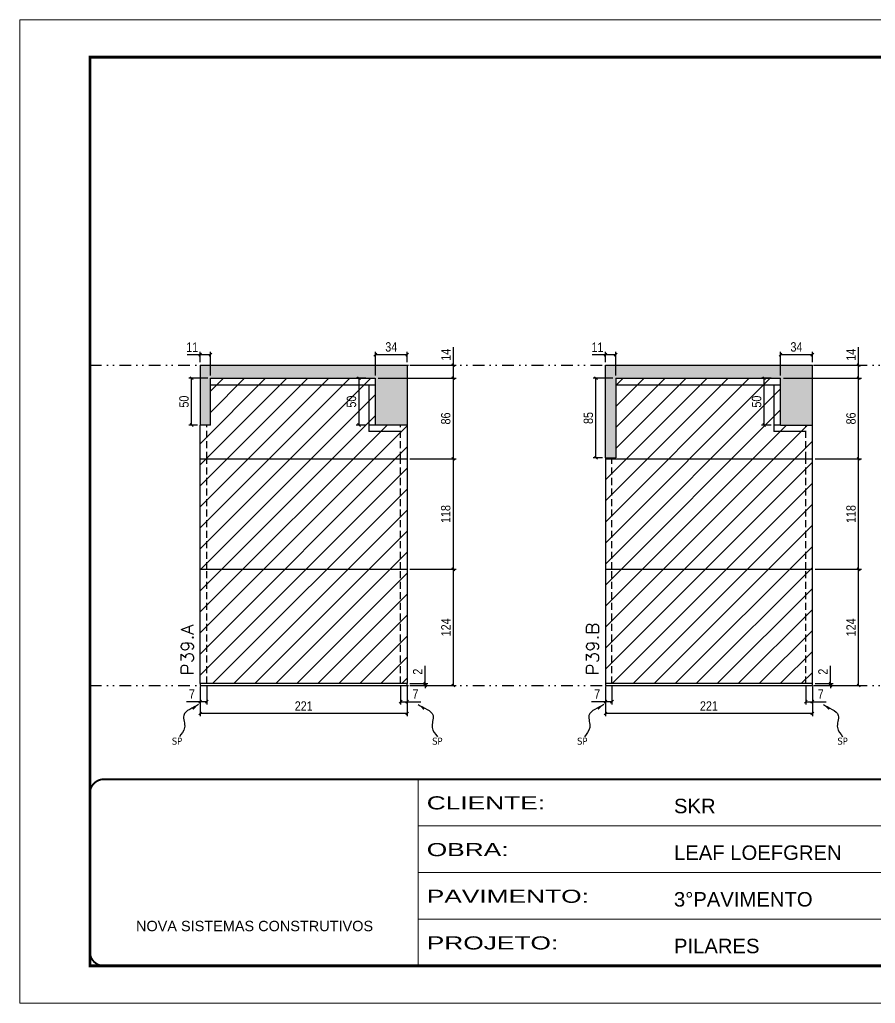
# Model space of a CAD drawing. Extents: x 14400 to 27878, y -21631 to 6985.
# Drawn here: x 15998 to 16912, y -6700 to -5650 of the extents above; entities that cross this region are included whole.
import ezdxf

# ---------------------------------------------------------------- set-up
doc = ezdxf.new("R2010")
doc.units = 0
for name, pattern in [('CONTINUO', [0]), ('DASHED', [0.75, 0.5, -0.25]), ('DIVIDE2', [0.625, 0.25, -0.125, 0, -0.125, 0, -0.125]), ('HIDDEN', [0.375, 0.25, -0.125])]:
    doc.linetypes.add(name, pattern=pattern)
for name, color, linetype in [('COTA', 241, 'Continuous'), ('Nível', 160, 'Continuous'), ('Painéis', 200, 'Continuous'), ('SARR_2.2x7', 40, 'Continuous'), ('Sarrafo de Pressão', 42, 'HIDDEN'), ('texto', 7, 'Continuous')]:
    doc.layers.add(name, color=color, linetype=linetype)
for name, color, linetype, lineweight in [('Folhas', 255, 'Continuous', 9), ('Hachura', 251, 'Continuous', 9), ('SARRAFO DE PRESSAO', 251, 'DASHED', 9), ('Texto Seção', 7, 'Continuous', 15)]:
    doc.layers.add(name, color=color, linetype=linetype, lineweight=lineweight)
doc.styles.add('ARIAL', font='arial.ttf')
doc.styles.add('COTA TECNICA', font='techl___.ttf', dxfattribs={"height": 10})
doc.styles.add('COTA TECNICA-50', font='techl___.ttf', dxfattribs={"height": 10})
doc.styles.add('REGUA-120', font='ROMANS.shx', dxfattribs={"height": 15})
doc.styles.get("Standard").update_dxf_attribs({"font": 'arial.ttf'})
doc.styles.add('Tecnologia', font='')
doc.styles.get('Tecnologia').set_extended_font_data('Forgotten Futurist')
doc.dimstyles.new('COTA PAINEL-50', dxfattribs={"dimtxt": 10, "dimasz": 3, "dimexe": 3, "dimexo": 3, "dimgap": 3, "dimtad": 1, "dimdec": 1, "dimzin": 12, "dimdsep": 46, "dimtxsty": 'COTA TECNICA-50', "dimblk1": 'OBLIQUE', "dimblk2": 'OBLIQUE', "dimsah": 1, "dimcen": 0.9, "dimclrd": 4, "dimclre": 4, "dimclrt": 240, "dimadec": 1, "dimazin": 3, "dimtfac": 1, "dimtdec": 1, "dimtmove": 0, "dimatfit": 3, "dimfxl": 1, "dimtolj": 1, "dimtzin": 12, "dimarcsym": 0})
doc.dimstyles.new('PAINEL', dxfattribs={"dimtxt": 10, "dimasz": 3, "dimexe": 3, "dimexo": 3, "dimgap": 3, "dimtad": 1, "dimdec": 1, "dimzin": 12, "dimdsep": 46, "dimtxsty": 'COTA TECNICA', "dimblk1": 'OBLIQUE', "dimblk2": 'OBLIQUE', "dimsah": 1, "dimcen": 0.9, "dimclrd": 4, "dimclre": 4, "dimclrt": 240, "dimadec": 1, "dimazin": 3, "dimtfac": 1, "dimtdec": 1, "dimtmove": 0, "dimatfit": 3, "dimfxl": 1, "dimtolj": 1, "dimtzin": 12, "dimarcsym": 0})
doc.dimstyles.get("Standard").update_dxf_attribs({"dimtxt": 0.18, "dimasz": 0.18, "dimexe": 0.18, "dimexo": 0.0625, "dimgap": 0.09, "dimtad": 0, "dimtih": 1, "dimtoh": 1, "dimdec": 4, "dimzin": 0, "dimdsep": 46, "dimtxsty": 'Standard', "dimcen": 0.09, "dimadec": 0, "dimazin": 0, "dimtfac": 1, "dimtdec": 4, "dimtofl": 0, "dimtmove": 0, "dimatfit": 3, "dimfxl": 1, "dimtolj": 1, "dimtzin": 0, "dimarcsym": 0})

# ---------------------------------------------------------------- blocks, each defined once
blk = doc.blocks.new('9999999999')
at = {"color": 30, "linetype": 'CONTINUO'}
for p, q in [((98564.6, 34230.2), (98564.6, 34429.4)), ((98564.6, 34379.6), (99584, 34379.6)), ((98564.6, 34329.8), (99488, 34329.8)), ((98564.6, 34280), (99488, 34280))]:
    blk.add_line(p, q, dxfattribs=at)
at = {"color": 30, "linetype": 'CONTINUO', "const_width": 2}
blk.add_lwpolyline([(99584, 34230.2), (99584, 34414.4, 0.414214), (99569, 34429.4), (98229, 34429.4, 0.414214), (98214, 34414.4), (98214, 34245.2, 0.414214), (98229, 34230.2), (99584, 34230.2)], format="xyb", dxfattribs=at)
at = {"layer": 'Folhas'}
blk.add_lwpolyline([(98139, 34190.2), (99624, 34190.2), (99624, 35240.2), (98139, 35240.2)], close=True, dxfattribs=at)
at = {"layer": 'Folhas', "color": 30, "const_width": 3}
blk.add_lwpolyline([(98214, 34230.2), (99584, 34230.2), (99584, 35200.2), (98214, 35200.2)], close=True, dxfattribs=at)
at = {"color": 7, "linetype": 'Continuous', "ltscale": 5, "style": 'ARIAL'}
for s, height, p in [('SKR', 15.48, (98837.7, 34393.1)), ('LEAF LOEFGREN', 15.483, (98837.7, 34343.3)), ('3°PAVIMENTO', 15.483, (98837.7, 34293.5)), ('NOVA SISTEMAS CONSTRUTIVOS', 11.059, (98263.2, 34267.2)), ('PILARES', 15.48, (98837.7, 34243.7))]:
    blk.add_text(s, height=height, dxfattribs=at).set_placement(p)
at = {"layer": 'Folhas', "color": 7, "style": 'Tecnologia', "width": 1.5}
for s, p in [('CLIENTE:', (98573.7, 34397.2)), ('OBRA:', (98573.7, 34347.3)), ('PAVIMENTO:', (98573.7, 34297.5)), ('PROJETO:', (98573.7, 34247.7))]:
    blk.add_text(s, height=14, dxfattribs=at).set_placement(p)
blk = doc.blocks.new('_Oblique')
at = {"color": 0, "linetype": 'ByBlock', "lineweight": -2}
blk.add_line((-0.5, -0.5), (0.5, 0.5), dxfattribs=at)
blk = doc.blocks.new('*D1703')
at = {"layer": 'COTA', "color": 4, "lineweight": -2, "transparency": 16777216}
for p, q in [((16624, -6361.3), (16624, -6393.2)), ((16845, -6361.3), (16845, -6393.2)), ((16845, -6390.2), (16624, -6390.2))]:
    blk.add_line(p, q, dxfattribs=at)
at = {"layer": 'Defpoints', "color": 0, "transparency": 16777216}
for p in [(16624, -6358.3), (16845, -6358.3), (16624, -6390.2)]:
    blk.add_point(p, dxfattribs=at)
at = {"layer": 'COTA', "color": 4, "lineweight": -2, "transparency": 16777216, "xscale": 3, "yscale": 3, "zscale": 3, "rotation": 180}
blk.add_blockref('_Oblique', (16624, -6390.2), dxfattribs=at)
at = {"layer": 'COTA', "color": 4, "lineweight": -2, "transparency": 16777216, "xscale": 3, "yscale": 3, "zscale": 3}
blk.add_blockref('_Oblique', (16845, -6390.2), dxfattribs=at)
at = {"layer": 'COTA', "color": 240, "transparency": 16777216, "insert": (16734.5, -6382.2), "char_height": 10, "attachment_point": 5, "style": 'COTA TECNICA'}
blk.add_mtext('\\A1;221', dxfattribs=at)
blk = doc.blocks.new('*D1704')
at = {"layer": 'COTA', "color": 4, "lineweight": -2, "transparency": 16777216}
for p, q in [((16838, -6361.3), (16838, -6380.6)), ((16845, -6363.3), (16845, -6380.6)), ((16838, -6377.6), (16845, -6377.6)), ((16845, -6377.6), (16859.8, -6377.6))]:
    blk.add_line(p, q, dxfattribs=at)
at = {"layer": 'Defpoints', "color": 0, "transparency": 16777216}
for p in [(16838, -6358.3), (16845, -6360.3), (16845, -6377.6)]:
    blk.add_point(p, dxfattribs=at)
at = {"layer": 'COTA', "color": 4, "lineweight": -2, "transparency": 16777216, "xscale": 3, "yscale": 3, "zscale": 3, "rotation": 180}
blk.add_blockref('_Oblique', (16838, -6377.6), dxfattribs=at)
at = {"layer": 'COTA', "color": 4, "lineweight": -2, "transparency": 16777216, "xscale": 3, "yscale": 3, "zscale": 3}
blk.add_blockref('_Oblique', (16845, -6377.6), dxfattribs=at)
at = {"layer": 'COTA', "color": 240, "transparency": 16777216, "insert": (16853.9, -6369.5), "char_height": 10, "attachment_point": 5, "style": 'COTA TECNICA-50'}
blk.add_mtext('\\A1;7', dxfattribs=at)
blk = doc.blocks.new('*D1705')
at = {"layer": 'COTA', "color": 4, "lineweight": -2, "transparency": 16777216}
for p, q in [((16631, -6361.3), (16631, -6380.6)), ((16624, -6363.3), (16624, -6380.6)), ((16624, -6377.6), (16609.3, -6377.6)), ((16631, -6377.6), (16624, -6377.6))]:
    blk.add_line(p, q, dxfattribs=at)
at = {"layer": 'Defpoints', "color": 0, "transparency": 16777216}
for p in [(16624, -6360.3), (16631, -6358.3), (16624, -6377.6)]:
    blk.add_point(p, dxfattribs=at)
at = {"layer": 'COTA', "color": 4, "lineweight": -2, "transparency": 16777216, "xscale": 3, "yscale": 3, "zscale": 3, "rotation": 180}
blk.add_blockref('_Oblique', (16624, -6377.6), dxfattribs=at)
at = {"layer": 'COTA', "color": 4, "lineweight": -2, "transparency": 16777216, "xscale": 3, "yscale": 3, "zscale": 3}
blk.add_blockref('_Oblique', (16631, -6377.6), dxfattribs=at)
at = {"layer": 'COTA', "color": 240, "transparency": 16777216, "insert": (16615.2, -6369.5), "char_height": 10, "attachment_point": 5, "style": 'COTA TECNICA-50'}
blk.add_mtext('\\A1;7', dxfattribs=at)
blk = doc.blocks.new('*D1706')
at = {"layer": 'COTA', "color": 4, "lineweight": -2, "transparency": 16777216}
for p, q in [((16864.3, -6358.3), (16864.3, -6339.5)), ((16848, -6358.3), (16867.3, -6358.3)), ((16848, -6360.3), (16867.3, -6360.3)), ((16864.3, -6360.3), (16864.3, -6358.3)), ((16864.3, -6360.3), (16864.3, -6363.3))]:
    blk.add_line(p, q, dxfattribs=at)
at = {"layer": 'Defpoints', "color": 0, "transparency": 16777216}
for p in [(16845, -6358.3), (16845, -6360.3), (16864.3, -6360.3)]:
    blk.add_point(p, dxfattribs=at)
at = {"layer": 'COTA', "color": 4, "lineweight": -2, "transparency": 16777216, "xscale": 3, "yscale": 3, "zscale": 3}
for p, rotation in [((16864.3, -6358.3), 270), ((16864.3, -6360.3), 90)]:
    blk.add_blockref('_Oblique', p, dxfattribs=dict(at, rotation=rotation))
at = {"layer": 'COTA', "color": 240, "transparency": 16777216, "insert": (16856.3, -6345.6), "char_height": 10, "attachment_point": 5, "rotation": 90, "style": 'COTA TECNICA-50'}
blk.add_mtext('\\A1;2', dxfattribs=at)
blk = doc.blocks.new('*D1709')
at = {"layer": 'COTA', "color": 4, "linetype": 'ByBlock', "lineweight": -2, "transparency": 16777216}
for p, q in [((16848, -6236.3), (16897.4, -6236.3)), ((16894.4, -6360.3), (16894.4, -6236.3)), ((16848, -6360.3), (16897.4, -6360.3))]:
    blk.add_line(p, q, dxfattribs=at)
at = {"layer": 'Defpoints', "color": 0, "linetype": 'ByBlock', "transparency": 16777216}
for p in [(16845, -6236.3), (16894.4, -6236.3), (16845, -6360.3)]:
    blk.add_point(p, dxfattribs=at)
at = {"layer": 'COTA', "color": 4, "linetype": 'ByBlock', "lineweight": -2, "transparency": 16777216, "xscale": 3, "yscale": 3, "zscale": 3}
for p, rotation in [((16894.4, -6236.3), 90), ((16894.4, -6360.3), 270)]:
    blk.add_blockref('_Oblique', p, dxfattribs=dict(at, rotation=rotation))
at = {"layer": 'COTA', "color": 240, "linetype": 'ByBlock', "transparency": 16777216, "insert": (16886.3, -6298.3), "char_height": 10, "attachment_point": 5, "rotation": 90, "style": 'COTA TECNICA'}
blk.add_mtext('\\A1;124', dxfattribs=at)
blk = doc.blocks.new('*D1710')
at = {"layer": 'COTA', "color": 4, "linetype": 'ByBlock', "lineweight": -2, "transparency": 16777216}
for p, q in [((16848, -6236.3), (16897.4, -6236.3)), ((16894.4, -6360.3), (16894.4, -6236.3)), ((16848, -6360.3), (16897.4, -6360.3))]:
    blk.add_line(p, q, dxfattribs=at)
at = {"layer": 'Defpoints', "color": 0, "linetype": 'ByBlock', "transparency": 16777216}
for p in [(16845, -6236.3), (16894.4, -6236.3), (16845, -6360.3)]:
    blk.add_point(p, dxfattribs=at)
at = {"layer": 'COTA', "color": 4, "linetype": 'ByBlock', "lineweight": -2, "transparency": 16777216, "xscale": 3, "yscale": 3, "zscale": 3}
for p, rotation in [((16894.4, -6236.3), 90), ((16894.4, -6360.3), 270)]:
    blk.add_blockref('_Oblique', p, dxfattribs=dict(at, rotation=rotation))
at = {"layer": 'COTA', "color": 240, "linetype": 'ByBlock', "transparency": 16777216, "insert": (16886.3, -6298.3), "char_height": 10, "attachment_point": 5, "rotation": 90, "style": 'COTA TECNICA'}
blk.add_mtext('\\A1;124', dxfattribs=at)
blk = doc.blocks.new('*D1711')
at = {"layer": 'COTA', "color": 4, "lineweight": -2, "transparency": 16777216}
for p, q in [((16848, -6118.3), (16897.4, -6118.3)), ((16894.4, -6236.3), (16894.4, -6118.3)), ((16848, -6236.3), (16897.4, -6236.3))]:
    blk.add_line(p, q, dxfattribs=at)
at = {"layer": 'Defpoints', "color": 0, "transparency": 16777216}
for p in [(16845, -6118.3), (16894.4, -6118.3), (16845, -6236.3)]:
    blk.add_point(p, dxfattribs=at)
at = {"layer": 'COTA', "color": 4, "lineweight": -2, "transparency": 16777216, "xscale": 3, "yscale": 3, "zscale": 3}
for p, rotation in [((16894.4, -6118.3), 90), ((16894.4, -6236.3), 270)]:
    blk.add_blockref('_Oblique', p, dxfattribs=dict(at, rotation=rotation))
at = {"layer": 'COTA', "color": 240, "transparency": 16777216, "insert": (16886.3, -6177.3), "char_height": 10, "attachment_point": 5, "rotation": 90, "style": 'COTA TECNICA'}
blk.add_mtext('\\A1;118', dxfattribs=at)
blk = doc.blocks.new('*D2315')
at = {"layer": 'COTA', "color": 4, "lineweight": -2, "transparency": 16777216}
for p, q in [((16814, -6032.3), (16897.4, -6032.3)), ((16894.4, -6118.3), (16894.4, -6032.3)), ((16848, -6118.3), (16897.4, -6118.3))]:
    blk.add_line(p, q, dxfattribs=at)
at = {"layer": 'Defpoints', "color": 0, "transparency": 16777216}
for p in [(16811, -6032.3), (16894.4, -6032.3), (16845, -6118.3)]:
    blk.add_point(p, dxfattribs=at)
at = {"layer": 'COTA', "color": 4, "lineweight": -2, "transparency": 16777216, "xscale": 3, "yscale": 3, "zscale": 3}
for p, rotation in [((16894.4, -6032.3), 90), ((16894.4, -6118.3), 270)]:
    blk.add_blockref('_Oblique', p, dxfattribs=dict(at, rotation=rotation))
at = {"layer": 'COTA', "color": 240, "transparency": 16777216, "insert": (16886.3, -6075.3), "char_height": 10, "attachment_point": 5, "rotation": 90, "style": 'COTA TECNICA'}
blk.add_mtext('\\A1;86', dxfattribs=at)
blk = doc.blocks.new('*D4300')
at = {"layer": 'COTA', "color": 4, "lineweight": -2, "transparency": 16777216}
for p, q in [((16191.3, -6361.3), (16191.3, -6393.2)), ((16412.3, -6361.3), (16412.3, -6393.2)), ((16412.3, -6390.2), (16191.3, -6390.2))]:
    blk.add_line(p, q, dxfattribs=at)
at = {"layer": 'Defpoints', "color": 0, "transparency": 16777216}
for p in [(16191.3, -6358.3), (16412.3, -6358.3), (16191.3, -6390.2)]:
    blk.add_point(p, dxfattribs=at)
at = {"layer": 'COTA', "color": 4, "lineweight": -2, "transparency": 16777216, "xscale": 3, "yscale": 3, "zscale": 3, "rotation": 180}
blk.add_blockref('_Oblique', (16191.3, -6390.2), dxfattribs=at)
at = {"layer": 'COTA', "color": 4, "lineweight": -2, "transparency": 16777216, "xscale": 3, "yscale": 3, "zscale": 3}
blk.add_blockref('_Oblique', (16412.3, -6390.2), dxfattribs=at)
at = {"layer": 'COTA', "color": 240, "transparency": 16777216, "insert": (16301.8, -6382.2), "char_height": 10, "attachment_point": 5, "style": 'COTA TECNICA'}
blk.add_mtext('\\A1;221', dxfattribs=at)
blk = doc.blocks.new('*D4301')
at = {"layer": 'COTA', "color": 4, "lineweight": -2, "transparency": 16777216}
for p, q in [((16405.3, -6361.3), (16405.3, -6380.6)), ((16412.3, -6363.3), (16412.3, -6380.6)), ((16405.3, -6377.6), (16412.3, -6377.6)), ((16412.3, -6377.6), (16427, -6377.6))]:
    blk.add_line(p, q, dxfattribs=at)
at = {"layer": 'Defpoints', "color": 0, "transparency": 16777216}
for p in [(16405.3, -6358.3), (16412.3, -6360.3), (16412.3, -6377.6)]:
    blk.add_point(p, dxfattribs=at)
at = {"layer": 'COTA', "color": 4, "lineweight": -2, "transparency": 16777216, "xscale": 3, "yscale": 3, "zscale": 3, "rotation": 180}
blk.add_blockref('_Oblique', (16405.3, -6377.6), dxfattribs=at)
at = {"layer": 'COTA', "color": 4, "lineweight": -2, "transparency": 16777216, "xscale": 3, "yscale": 3, "zscale": 3}
blk.add_blockref('_Oblique', (16412.3, -6377.6), dxfattribs=at)
at = {"layer": 'COTA', "color": 240, "transparency": 16777216, "insert": (16421.1, -6369.5), "char_height": 10, "attachment_point": 5, "style": 'COTA TECNICA-50'}
blk.add_mtext('\\A1;7', dxfattribs=at)
blk = doc.blocks.new('*D4302')
at = {"layer": 'COTA', "color": 4, "lineweight": -2, "transparency": 16777216}
for p, q in [((16198.3, -6361.3), (16198.3, -6380.6)), ((16191.3, -6363.3), (16191.3, -6380.6)), ((16191.3, -6377.6), (16176.5, -6377.6)), ((16198.3, -6377.6), (16191.3, -6377.6))]:
    blk.add_line(p, q, dxfattribs=at)
at = {"layer": 'Defpoints', "color": 0, "transparency": 16777216}
for p in [(16191.3, -6360.3), (16198.3, -6358.3), (16191.3, -6377.6)]:
    blk.add_point(p, dxfattribs=at)
at = {"layer": 'COTA', "color": 4, "lineweight": -2, "transparency": 16777216, "xscale": 3, "yscale": 3, "zscale": 3, "rotation": 180}
blk.add_blockref('_Oblique', (16191.3, -6377.6), dxfattribs=at)
at = {"layer": 'COTA', "color": 4, "lineweight": -2, "transparency": 16777216, "xscale": 3, "yscale": 3, "zscale": 3}
blk.add_blockref('_Oblique', (16198.3, -6377.6), dxfattribs=at)
at = {"layer": 'COTA', "color": 240, "transparency": 16777216, "insert": (16182.4, -6369.5), "char_height": 10, "attachment_point": 5, "style": 'COTA TECNICA-50'}
blk.add_mtext('\\A1;7', dxfattribs=at)
blk = doc.blocks.new('*D4303')
at = {"layer": 'COTA', "color": 4, "lineweight": -2, "transparency": 16777216}
for p, q in [((16431.5, -6358.3), (16431.5, -6339.5)), ((16415.3, -6358.3), (16434.5, -6358.3)), ((16415.3, -6360.3), (16434.5, -6360.3)), ((16431.5, -6360.3), (16431.5, -6358.3)), ((16431.5, -6360.3), (16431.5, -6363.3))]:
    blk.add_line(p, q, dxfattribs=at)
at = {"layer": 'Defpoints', "color": 0, "transparency": 16777216}
for p in [(16412.3, -6358.3), (16412.3, -6360.3), (16431.5, -6360.3)]:
    blk.add_point(p, dxfattribs=at)
at = {"layer": 'COTA', "color": 4, "lineweight": -2, "transparency": 16777216, "xscale": 3, "yscale": 3, "zscale": 3}
for p, rotation in [((16431.5, -6358.3), 270), ((16431.5, -6360.3), 90)]:
    blk.add_blockref('_Oblique', p, dxfattribs=dict(at, rotation=rotation))
at = {"layer": 'COTA', "color": 240, "transparency": 16777216, "insert": (16423.5, -6345.6), "char_height": 10, "attachment_point": 5, "rotation": 90, "style": 'COTA TECNICA-50'}
blk.add_mtext('\\A1;2', dxfattribs=at)
blk = doc.blocks.new('*D4304')
at = {"layer": 'COTA', "color": 4, "linetype": 'ByBlock', "lineweight": -2, "transparency": 16777216}
for p, q in [((16415.3, -6236.3), (16464.6, -6236.3)), ((16461.6, -6360.3), (16461.6, -6236.3)), ((16415.3, -6360.3), (16464.6, -6360.3))]:
    blk.add_line(p, q, dxfattribs=at)
at = {"layer": 'Defpoints', "color": 0, "linetype": 'ByBlock', "transparency": 16777216}
for p in [(16412.3, -6236.3), (16461.6, -6236.3), (16412.3, -6360.3)]:
    blk.add_point(p, dxfattribs=at)
at = {"layer": 'COTA', "color": 4, "linetype": 'ByBlock', "lineweight": -2, "transparency": 16777216, "xscale": 3, "yscale": 3, "zscale": 3}
for p, rotation in [((16461.6, -6236.3), 90), ((16461.6, -6360.3), 270)]:
    blk.add_blockref('_Oblique', p, dxfattribs=dict(at, rotation=rotation))
at = {"layer": 'COTA', "color": 240, "linetype": 'ByBlock', "transparency": 16777216, "insert": (16453.6, -6298.3), "char_height": 10, "attachment_point": 5, "rotation": 90, "style": 'COTA TECNICA'}
blk.add_mtext('\\A1;124', dxfattribs=at)
blk = doc.blocks.new('*D4305')
at = {"layer": 'COTA', "color": 4, "linetype": 'ByBlock', "lineweight": -2, "transparency": 16777216}
for p, q in [((16415.3, -6236.3), (16464.6, -6236.3)), ((16461.6, -6360.3), (16461.6, -6236.3)), ((16415.3, -6360.3), (16464.6, -6360.3))]:
    blk.add_line(p, q, dxfattribs=at)
at = {"layer": 'Defpoints', "color": 0, "linetype": 'ByBlock', "transparency": 16777216}
for p in [(16412.3, -6236.3), (16461.6, -6236.3), (16412.3, -6360.3)]:
    blk.add_point(p, dxfattribs=at)
at = {"layer": 'COTA', "color": 4, "linetype": 'ByBlock', "lineweight": -2, "transparency": 16777216, "xscale": 3, "yscale": 3, "zscale": 3}
for p, rotation in [((16461.6, -6236.3), 90), ((16461.6, -6360.3), 270)]:
    blk.add_blockref('_Oblique', p, dxfattribs=dict(at, rotation=rotation))
at = {"layer": 'COTA', "color": 240, "linetype": 'ByBlock', "transparency": 16777216, "insert": (16453.6, -6298.3), "char_height": 10, "attachment_point": 5, "rotation": 90, "style": 'COTA TECNICA'}
blk.add_mtext('\\A1;124', dxfattribs=at)
blk = doc.blocks.new('*D4306')
at = {"layer": 'COTA', "color": 4, "lineweight": -2, "transparency": 16777216}
for p, q in [((16415.3, -6118.3), (16464.6, -6118.3)), ((16461.6, -6236.3), (16461.6, -6118.3)), ((16415.3, -6236.3), (16464.6, -6236.3))]:
    blk.add_line(p, q, dxfattribs=at)
at = {"layer": 'Defpoints', "color": 0, "transparency": 16777216}
for p in [(16412.3, -6118.3), (16461.6, -6118.3), (16412.3, -6236.3)]:
    blk.add_point(p, dxfattribs=at)
at = {"layer": 'COTA', "color": 4, "lineweight": -2, "transparency": 16777216, "xscale": 3, "yscale": 3, "zscale": 3}
for p, rotation in [((16461.6, -6118.3), 90), ((16461.6, -6236.3), 270)]:
    blk.add_blockref('_Oblique', p, dxfattribs=dict(at, rotation=rotation))
at = {"layer": 'COTA', "color": 240, "transparency": 16777216, "insert": (16453.5, -6177.3), "char_height": 10, "attachment_point": 5, "rotation": 90, "style": 'COTA TECNICA'}
blk.add_mtext('\\A1;118', dxfattribs=at)
blk = doc.blocks.new('*D4307')
at = {"layer": 'COTA', "color": 4, "lineweight": -2, "transparency": 16777216}
for p, q in [((16378.3, -6029.3), (16378.3, -6004.2)), ((16412.3, -6015.3), (16412.3, -6004.2)), ((16412.3, -6007.2), (16378.3, -6007.2))]:
    blk.add_line(p, q, dxfattribs=at)
at = {"layer": 'Defpoints', "color": 0, "transparency": 16777216}
for p in [(16378.3, -6007.2), (16412.3, -6018.3), (16378.3, -6032.3)]:
    blk.add_point(p, dxfattribs=at)
at = {"layer": 'COTA', "color": 4, "lineweight": -2, "transparency": 16777216, "xscale": 3, "yscale": 3, "zscale": 3, "rotation": 180}
blk.add_blockref('_Oblique', (16378.3, -6007.2), dxfattribs=at)
at = {"layer": 'COTA', "color": 4, "lineweight": -2, "transparency": 16777216, "xscale": 3, "yscale": 3, "zscale": 3}
blk.add_blockref('_Oblique', (16412.3, -6007.2), dxfattribs=at)
at = {"layer": 'COTA', "color": 240, "transparency": 16777216, "insert": (16395.3, -5999), "char_height": 10, "attachment_point": 5, "style": 'COTA TECNICA'}
blk.add_mtext('\\A1;34', dxfattribs=at)
blk = doc.blocks.new('*D4309')
at = {"layer": 'COTA', "color": 4, "lineweight": -2, "transparency": 16777216}
for p, q in [((16368.3, -6032.3), (16357.9, -6032.3)), ((16360.9, -6082.3), (16360.9, -6032.3)), ((16368.3, -6082.3), (16357.9, -6082.3))]:
    blk.add_line(p, q, dxfattribs=at)
at = {"layer": 'Defpoints', "color": 0, "transparency": 16777216}
for p in [(16360.9, -6032.3), (16371.3, -6032.3), (16371.3, -6082.3)]:
    blk.add_point(p, dxfattribs=at)
at = {"layer": 'COTA', "color": 4, "lineweight": -2, "transparency": 16777216, "xscale": 3, "yscale": 3, "zscale": 3}
for p, rotation in [((16360.9, -6032.3), 90), ((16360.9, -6082.3), 270)]:
    blk.add_blockref('_Oblique', p, dxfattribs=dict(at, rotation=rotation))
at = {"layer": 'COTA', "color": 240, "transparency": 16777216, "insert": (16352.8, -6057.3), "char_height": 10, "attachment_point": 5, "rotation": 90, "style": 'COTA TECNICA'}
blk.add_mtext('\\A1;50', dxfattribs=at)
blk = doc.blocks.new('*D4310')
at = {"layer": 'COTA', "color": 4, "lineweight": -2, "transparency": 16777216}
for p, q in [((16381.3, -6032.3), (16464.6, -6032.3)), ((16461.6, -6118.3), (16461.6, -6032.3)), ((16415.3, -6118.3), (16464.6, -6118.3))]:
    blk.add_line(p, q, dxfattribs=at)
at = {"layer": 'Defpoints', "color": 0, "transparency": 16777216}
for p in [(16378.3, -6032.3), (16461.6, -6032.3), (16412.3, -6118.3)]:
    blk.add_point(p, dxfattribs=at)
at = {"layer": 'COTA', "color": 4, "lineweight": -2, "transparency": 16777216, "xscale": 3, "yscale": 3, "zscale": 3}
for p, rotation in [((16461.6, -6032.3), 90), ((16461.6, -6118.3), 270)]:
    blk.add_blockref('_Oblique', p, dxfattribs=dict(at, rotation=rotation))
at = {"layer": 'COTA', "color": 240, "transparency": 16777216, "insert": (16453.5, -6075.3), "char_height": 10, "attachment_point": 5, "rotation": 90, "style": 'COTA TECNICA'}
blk.add_mtext('\\A1;86', dxfattribs=at)
blk = doc.blocks.new('*D4311')
at = {"layer": 'COTA', "color": 4, "lineweight": -2, "transparency": 16777216}
for p, q in [((16461.6, -6018.3), (16461.6, -5999.2)), ((16415.3, -6018.3), (16464.6, -6018.3)), ((16461.6, -6032.3), (16461.6, -6018.3)), ((16381.3, -6032.3), (16464.6, -6032.3))]:
    blk.add_line(p, q, dxfattribs=at)
at = {"layer": 'Defpoints', "color": 0, "transparency": 16777216}
for p in [(16412.3, -6018.3), (16461.6, -6018.3), (16378.3, -6032.3)]:
    blk.add_point(p, dxfattribs=at)
at = {"layer": 'COTA', "color": 4, "lineweight": -2, "transparency": 16777216, "xscale": 3, "yscale": 3, "zscale": 3}
for p, rotation in [((16461.6, -6018.3), 90), ((16461.6, -6032.3), 270)]:
    blk.add_blockref('_Oblique', p, dxfattribs=dict(at, rotation=rotation))
at = {"layer": 'COTA', "color": 240, "transparency": 16777216, "insert": (16453.6, -6007.3), "char_height": 10, "attachment_point": 5, "rotation": 90, "style": 'COTA TECNICA'}
blk.add_mtext('\\A1;14', dxfattribs=at)
blk = doc.blocks.new('*D4312')
at = {"layer": 'COTA', "color": 4, "lineweight": -2, "transparency": 16777216}
for p, q in [((16191.3, -6015.3), (16191.3, -6004.2)), ((16202.3, -6029.3), (16202.3, -6004.2)), ((16191.3, -6007.2), (16177.2, -6007.2)), ((16202.3, -6007.2), (16191.3, -6007.2))]:
    blk.add_line(p, q, dxfattribs=at)
at = {"layer": 'Defpoints', "color": 0, "transparency": 16777216}
for p in [(16191.3, -6007.2), (16191.3, -6018.3), (16202.3, -6032.3)]:
    blk.add_point(p, dxfattribs=at)
at = {"layer": 'COTA', "color": 4, "lineweight": -2, "transparency": 16777216, "xscale": 3, "yscale": 3, "zscale": 3, "rotation": 180}
blk.add_blockref('_Oblique', (16191.3, -6007.2), dxfattribs=at)
at = {"layer": 'COTA', "color": 4, "lineweight": -2, "transparency": 16777216, "xscale": 3, "yscale": 3, "zscale": 3}
blk.add_blockref('_Oblique', (16202.3, -6007.2), dxfattribs=at)
at = {"layer": 'COTA', "color": 240, "transparency": 16777216, "insert": (16182.7, -5999.2), "char_height": 10, "attachment_point": 5, "style": 'COTA TECNICA'}
blk.add_mtext('\\A1;11', dxfattribs=at)
blk = doc.blocks.new('*D4313')
at = {"layer": 'COTA', "color": 4, "lineweight": -2, "transparency": 16777216}
for p, q in [((16199.3, -6032.3), (16179.1, -6032.3)), ((16182.1, -6082.3), (16182.1, -6032.3)), ((16188.3, -6082.3), (16179.1, -6082.3))]:
    blk.add_line(p, q, dxfattribs=at)
at = {"layer": 'Defpoints', "color": 0, "transparency": 16777216}
for p in [(16182.1, -6032.3), (16202.3, -6032.3), (16191.3, -6082.3)]:
    blk.add_point(p, dxfattribs=at)
at = {"layer": 'COTA', "color": 4, "lineweight": -2, "transparency": 16777216, "xscale": 3, "yscale": 3, "zscale": 3}
for p, rotation in [((16182.1, -6032.3), 90), ((16182.1, -6082.3), 270)]:
    blk.add_blockref('_Oblique', p, dxfattribs=dict(at, rotation=rotation))
at = {"layer": 'COTA', "color": 240, "transparency": 16777216, "insert": (16174, -6057.3), "char_height": 10, "attachment_point": 5, "rotation": 90, "style": 'COTA TECNICA'}
blk.add_mtext('\\A1;50', dxfattribs=at)
blk = doc.blocks.new('*D4314')
at = {"layer": 'COTA', "color": 4, "lineweight": -2, "transparency": 16777216}
for p, q in [((16811, -6029.3), (16811, -6004.2)), ((16845, -6015.3), (16845, -6004.2)), ((16845, -6007.2), (16811, -6007.2))]:
    blk.add_line(p, q, dxfattribs=at)
at = {"layer": 'Defpoints', "color": 0, "transparency": 16777216}
for p in [(16811, -6007.2), (16845, -6018.3), (16811, -6032.3)]:
    blk.add_point(p, dxfattribs=at)
at = {"layer": 'COTA', "color": 4, "lineweight": -2, "transparency": 16777216, "xscale": 3, "yscale": 3, "zscale": 3, "rotation": 180}
blk.add_blockref('_Oblique', (16811, -6007.2), dxfattribs=at)
at = {"layer": 'COTA', "color": 4, "lineweight": -2, "transparency": 16777216, "xscale": 3, "yscale": 3, "zscale": 3}
blk.add_blockref('_Oblique', (16845, -6007.2), dxfattribs=at)
at = {"layer": 'COTA', "color": 240, "transparency": 16777216, "insert": (16828, -5999), "char_height": 10, "attachment_point": 5, "style": 'COTA TECNICA'}
blk.add_mtext('\\A1;34', dxfattribs=at)
blk = doc.blocks.new('*D4316')
at = {"layer": 'COTA', "color": 4, "lineweight": -2, "transparency": 16777216}
for p, q in [((16801, -6032.3), (16790.6, -6032.3)), ((16793.6, -6082.3), (16793.6, -6032.3)), ((16801, -6082.3), (16790.6, -6082.3))]:
    blk.add_line(p, q, dxfattribs=at)
at = {"layer": 'Defpoints', "color": 0, "transparency": 16777216}
for p in [(16793.6, -6032.3), (16804, -6032.3), (16804, -6082.3)]:
    blk.add_point(p, dxfattribs=at)
at = {"layer": 'COTA', "color": 4, "lineweight": -2, "transparency": 16777216, "xscale": 3, "yscale": 3, "zscale": 3}
for p, rotation in [((16793.6, -6032.3), 90), ((16793.6, -6082.3), 270)]:
    blk.add_blockref('_Oblique', p, dxfattribs=dict(at, rotation=rotation))
at = {"layer": 'COTA', "color": 240, "transparency": 16777216, "insert": (16785.5, -6057.3), "char_height": 10, "attachment_point": 5, "rotation": 90, "style": 'COTA TECNICA'}
blk.add_mtext('\\A1;50', dxfattribs=at)
blk = doc.blocks.new('*D4315')
at = {"layer": 'COTA', "color": 4, "lineweight": -2, "transparency": 16777216}
for p, q in [((16624, -6015.3), (16624, -6004.2)), ((16635, -6029.3), (16635, -6004.2)), ((16624, -6007.2), (16609.9, -6007.2)), ((16635, -6007.2), (16624, -6007.2))]:
    blk.add_line(p, q, dxfattribs=at)
at = {"layer": 'Defpoints', "color": 0, "transparency": 16777216}
for p in [(16624, -6007.2), (16624, -6018.3), (16635, -6032.3)]:
    blk.add_point(p, dxfattribs=at)
at = {"layer": 'COTA', "color": 4, "lineweight": -2, "transparency": 16777216, "xscale": 3, "yscale": 3, "zscale": 3, "rotation": 180}
blk.add_blockref('_Oblique', (16624, -6007.2), dxfattribs=at)
at = {"layer": 'COTA', "color": 4, "lineweight": -2, "transparency": 16777216, "xscale": 3, "yscale": 3, "zscale": 3}
blk.add_blockref('_Oblique', (16635, -6007.2), dxfattribs=at)
at = {"layer": 'COTA', "color": 240, "transparency": 16777216, "insert": (16615.5, -5999.2), "char_height": 10, "attachment_point": 5, "style": 'COTA TECNICA'}
blk.add_mtext('\\A1;11', dxfattribs=at)
blk = doc.blocks.new('*D4317')
at = {"layer": 'COTA', "color": 4, "lineweight": -2, "transparency": 16777216}
for p, q in [((16632, -6032.3), (16610.9, -6032.3)), ((16613.9, -6117.3), (16613.9, -6032.3)), ((16621, -6117.3), (16610.9, -6117.3))]:
    blk.add_line(p, q, dxfattribs=at)
at = {"layer": 'Defpoints', "color": 0, "transparency": 16777216}
for p in [(16613.9, -6032.3), (16635, -6032.3), (16624, -6117.3)]:
    blk.add_point(p, dxfattribs=at)
at = {"layer": 'COTA', "color": 4, "lineweight": -2, "transparency": 16777216, "xscale": 3, "yscale": 3, "zscale": 3}
for p, rotation in [((16613.9, -6032.3), 90), ((16613.9, -6117.3), 270)]:
    blk.add_blockref('_Oblique', p, dxfattribs=dict(at, rotation=rotation))
at = {"layer": 'COTA', "color": 240, "transparency": 16777216, "insert": (16605.8, -6074.8), "char_height": 10, "attachment_point": 5, "rotation": 90, "style": 'COTA TECNICA'}
blk.add_mtext('\\A1;85', dxfattribs=at)
blk = doc.blocks.new('*D4318')
at = {"layer": 'COTA', "color": 4, "lineweight": -2, "transparency": 16777216}
for p, q in [((16894.4, -6018.3), (16894.4, -5999.2)), ((16848, -6018.3), (16897.4, -6018.3)), ((16894.4, -6032.3), (16894.4, -6018.3)), ((16814, -6032.3), (16897.4, -6032.3))]:
    blk.add_line(p, q, dxfattribs=at)
at = {"layer": 'Defpoints', "color": 0, "transparency": 16777216}
for p in [(16845, -6018.3), (16894.4, -6018.3), (16811, -6032.3)]:
    blk.add_point(p, dxfattribs=at)
at = {"layer": 'COTA', "color": 4, "lineweight": -2, "transparency": 16777216, "xscale": 3, "yscale": 3, "zscale": 3}
for p, rotation in [((16894.4, -6018.3), 90), ((16894.4, -6032.3), 270)]:
    blk.add_blockref('_Oblique', p, dxfattribs=dict(at, rotation=rotation))
at = {"layer": 'COTA', "color": 240, "transparency": 16777216, "insert": (16886.3, -6007.3), "char_height": 10, "attachment_point": 5, "rotation": 90, "style": 'COTA TECNICA'}
blk.add_mtext('\\A1;14', dxfattribs=at)

msp = doc.modelspace()

# ---------------------------------------------------------------- hatches: boundary and pattern name
at = {"layer": 'COTA'}
h = msp.add_hatch(dxfattribs=at)
h.set_pattern_fill('AR-CONC', color=256, scale=0.03)
h.paths.add_polyline_path([(16412.27, -6018.32), (16191.27, -6018.32), (16191.27, -6082.32), (16202.27, -6082.32), (16202.27, -6032.32), (16378.27, -6032.32), (16378.27, -6082.32), (16412.27, -6082.32)])
h = msp.add_hatch(dxfattribs=at)
h.set_pattern_fill('AR-CONC', color=256, scale=0.03)
h.paths.add_polyline_path([(16845.02, -6018.32), (16624.02, -6018.32), (16624.02, -6117.32), (16635.02, -6117.32), (16635.02, -6032.32), (16811.02, -6032.32), (16811.02, -6082.32), (16845.02, -6082.32)])
at = {"layer": 'Hachura'}
h = msp.add_hatch(dxfattribs=at)
h.set_pattern_fill('ANSI31', color=256, scale=5)
h.paths.add_polyline_path([(16378.27, -6032.32), (16202.27, -6032.32), (16202.27, -6080.32), (16191.27, -6080.32), (16191.27, -6118.32), (16412.27, -6118.32), (16412.27, -6082.32), (16378.27, -6082.32)])
h.paths.add_polyline_path([(16412.27, -6118.32), (16191.27, -6118.32), (16191.27, -6236.32), (16412.27, -6236.32)])
h.paths.add_polyline_path([(16412.27, -6236.32), (16191.27, -6236.32), (16191.27, -6358.32), (16412.27, -6358.32)])
h.paths.add_polyline_path([(16845.02, -6236.32), (16624.02, -6236.32), (16624.02, -6358.32), (16845.02, -6358.32)])
h.paths.add_polyline_path([(16845.02, -6118.32), (16624.02, -6118.32), (16624.02, -6236.32), (16845.02, -6236.32)])
h.paths.add_polyline_path([(16811.02, -6032.32), (16635.02, -6032.32), (16635.02, -6117.32), (16624.02, -6117.32), (16624.02, -6118.32), (16845.02, -6118.32), (16845.02, -6082.32), (16811.02, -6082.32)])

# ---------------------------------------------------------------- linework, layer by layer
at = {"layer": 'COTA'}
for p, q in [((16191.27, -6018.32), (16412.27, -6018.32)), ((16191.27, -6018.32), (16191.27, -6082.32)), ((16412.27, -6018.32), (16412.27, -6082.32)), ((16624.02, -6018.32), (16845.02, -6018.32)), ((16624.02, -6117.32), (16624.02, -6018.32)), ((16845.02, -6082.32), (16845.02, -6018.32)), ((16371.27, -6082.32), (16371.27, -6089.32)), ((16378.27, -6082.32), (16371.27, -6082.32)), ((16804.02, -6082.32), (16804.02, -6089.32)), ((16811.02, -6082.32), (16804.02, -6082.32))]:
    msp.add_line(p, q, dxfattribs=at)
at = {"layer": 'Nível', "color": 4, "linetype": 'DIVIDE2', "ltscale": 50}
for p, q in [((16073.47, -6018.32), (17443.47, -6018.32)), ((16073.47, -6360.32), (17443.47, -6360.32))]:
    msp.add_line(p, q, dxfattribs=at)
at = {"layer": 'Painéis'}
for p, q in [((16202.27, -6032.32), (16378.27, -6032.32)), ((16202.27, -6082.32), (16202.27, -6032.32)), ((16378.27, -6032.32), (16378.27, -6082.32)), ((16635.02, -6032.32), (16811.02, -6032.32)), ((16635.02, -6032.32), (16635.02, -6117.32)), ((16811.02, -6082.32), (16811.02, -6032.32)), ((16191.27, -6358.32), (16191.27, -6082.32)), ((16202.27, -6082.32), (16191.27, -6082.32)), ((16412.27, -6082.32), (16378.27, -6082.32)), ((16412.27, -6082.32), (16412.27, -6358.32)), ((16811.02, -6082.32), (16845.02, -6082.32)), ((16845.02, -6358.32), (16845.02, -6082.32)), ((16191.27, -6118.32), (16412.27, -6118.32)), ((16624.02, -6117.32), (16624.02, -6358.32)), ((16624.02, -6117.32), (16635.02, -6117.32)), ((16624.02, -6118.32), (16845.02, -6118.32)), ((16191.27, -6236.32), (16412.27, -6236.32)), ((16624.02, -6236.32), (16845.02, -6236.32))]:
    msp.add_line(p, q, dxfattribs=at)
for points in [[(16412.27, -6358.32), (16191.27, -6358.32), (16191.27, -6360.32), (16412.27, -6360.32)], [(16845.02, -6358.32), (16624.02, -6358.32), (16624.02, -6360.32), (16845.02, -6360.32)]]:
    msp.add_lwpolyline(points, close=True, dxfattribs=at)
at = {"layer": 'SARR_2.2x7'}
for p, q in [((16202.27, -6039.32), (16378.27, -6039.32)), ((16371.27, -6039.32), (16371.27, -6082.32)), ((16635.02, -6039.32), (16811.02, -6039.32)), ((16804.02, -6039.32), (16804.02, -6082.32)), ((16405.27, -6089.32), (16371.27, -6089.32)), ((16838.02, -6089.32), (16804.02, -6089.32))]:
    msp.add_line(p, q, dxfattribs=at)
at = {"layer": 'Sarrafo de Pressão', "ltscale": 30}
for p, q in [((16198.27, -6118.32), (16198.27, -6082.32)), ((16405.27, -6118.32), (16405.27, -6082.32)), ((16838.02, -6118.32), (16838.02, -6082.32)), ((16198.27, -6236.32), (16198.27, -6118.32)), ((16405.27, -6236.32), (16405.27, -6118.32)), ((16631.02, -6118.32), (16631.02, -6117.32)), ((16631.02, -6236.32), (16631.02, -6118.32)), ((16838.02, -6236.32), (16838.02, -6118.32)), ((16198.27, -6358.32), (16198.27, -6236.32)), ((16405.27, -6358.32), (16405.27, -6236.32)), ((16631.02, -6358.32), (16631.02, -6236.32)), ((16838.02, -6358.32), (16838.02, -6236.32))]:
    msp.add_line(p, q, dxfattribs=at)

# ---------------------------------------------------------------- block references
at = {"layer": 'SARRAFO DE PRESSAO', "color": 6, "linetype": 'ByBlock'}
msp.add_blockref('9999999999', (-82140.51, -40889.8), dxfattribs=at)

# ---------------------------------------------------------------- texts
at = {"layer": 'texto', "color": 0, "char_height": 7.5, "attachment_point": 5}
for insert in [(16166.5, -6419.81), (16444.52, -6419.81), (16599.24, -6419.81), (16877.27, -6419.81)]:
    msp.add_mtext('{\\fTahoma|b0|i0|c0|p34;\\C4;SP}', dxfattribs=dict(at, insert=insert))
at = {"layer": 'Texto Seção', "style": 'REGUA-120', "width": 1.1}
for s, p in [('P39.A', (16184.03, -6349.55)), ('P39.B', (16616.77, -6349.55))]:
    msp.add_text(s, height=13, rotation=90, dxfattribs=at).set_placement(p)

# ---------------------------------------------------------------- dimensions: what is measured, and where the dimension line sits
at = {"layer": 'COTA'}
for base, p1, p2, dimstyle, picture, middle in [((16191.27, -6007.24), (16202.27, -6032.32), (16191.27, -6018.32), 'PAINEL', '*D4312', (16182.73, -5999.18)), ((16624.02, -6007.24), (16635.02, -6032.32), (16624.02, -6018.32), 'PAINEL', '*D4315', (16615.48, -5999.18)), ((16412.27, -6377.56), (16405.27, -6358.32), (16412.27, -6360.32), 'COTA PAINEL-50', '*D4301', (16421.14, -6369.48)), ((16845.02, -6377.56), (16838.02, -6358.32), (16845.02, -6360.32), 'COTA PAINEL-50', '*D1704', (16853.89, -6369.48))]:
    dim = msp.add_linear_dim(base=base, p1=p1, p2=p2, dimstyle=dimstyle, dxfattribs=at)
    dim.commit()
    dim.dimension.update_dxf_attribs({"geometry": picture, "text_midpoint": middle})
for base, p1, p2, angle, dimstyle, picture, middle in [((16378.27, -6007.24), (16412.27, -6018.32), (16378.27, -6032.32), 180, 'PAINEL', '*D4307', (16395.27, -5999.02)), ((16811.02, -6007.24), (16845.02, -6018.32), (16811.02, -6032.32), 180, 'PAINEL', '*D4314', (16828.02, -5999.02)), ((16461.64, -6018.32), (16378.27, -6032.32), (16412.27, -6018.32), 90, 'PAINEL', '*D4311', (16453.57, -6007.26)), ((16894.39, -6018.32), (16811.02, -6032.32), (16845.02, -6018.32), 90, 'PAINEL', '*D4318', (16886.32, -6007.26)), ((16182.14, -6032.32), (16191.27, -6082.32), (16202.27, -6032.32), 90, 'PAINEL', '*D4313', (16174.03, -6057.32)), ((16360.87, -6032.32), (16371.27, -6082.32), (16371.27, -6032.32), 90, 'PAINEL', '*D4309', (16352.76, -6057.32)), ((16461.64, -6032.32), (16412.27, -6118.32), (16378.27, -6032.32), 90, 'PAINEL', '*D4310', (16453.52, -6075.32)), ((16613.9, -6032.32), (16624.02, -6117.32), (16635.02, -6032.32), 90, 'PAINEL', '*D4317', (16605.77, -6074.82)), ((16793.61, -6032.32), (16804.02, -6082.32), (16804.02, -6032.32), 90, 'PAINEL', '*D4316', (16785.5, -6057.32)), ((16894.39, -6032.32), (16845.02, -6118.32), (16811.02, -6032.32), 90, 'PAINEL', '*D2315', (16886.26, -6075.32)), ((16461.64, -6118.32), (16412.27, -6236.32), (16412.27, -6118.32), 90, 'PAINEL', '*D4306', (16453.55, -6177.32)), ((16894.39, -6118.32), (16845.02, -6236.32), (16845.02, -6118.32), 90, 'PAINEL', '*D1711', (16886.29, -6177.32)), ((16191.27, -6377.56), (16198.27, -6358.32), (16191.27, -6360.32), 180, 'COTA PAINEL-50', '*D4302', (16182.41, -6369.48)), ((16624.02, -6377.56), (16631.02, -6358.32), (16624.02, -6360.32), 180, 'COTA PAINEL-50', '*D1705', (16615.16, -6369.48))]:
    dim = msp.add_linear_dim(base=base, p1=p1, p2=p2, angle=angle, dimstyle=dimstyle, dxfattribs=at)
    dim.commit()
    dim.dimension.update_dxf_attribs({"geometry": picture, "text_midpoint": middle})
at = {"layer": 'COTA', "linetype": 'ByBlock'}
for p1, p2, picture, middle in [((16412.27, -6360.32), (16412.27, -6236.32), '*D4304', (16453.57, -6298.32)), ((16412.27, -6360.32), (16412.27, -6236.32), '*D4305', (16453.57, -6298.32)), ((16845.02, -6360.32), (16845.02, -6236.32), '*D1709', (16886.32, -6298.32)), ((16845.02, -6360.32), (16845.02, -6236.32), '*D1710', (16886.32, -6298.32))]:
    dim = msp.add_aligned_dim(p1=p1, p2=p2, distance=-49.37, dimstyle='PAINEL', dxfattribs=at)
    dim.commit()
    dim.dimension.update_dxf_attribs({"geometry": picture, "text_midpoint": middle})
at = {"layer": 'COTA'}
for base, p1, p2, picture, middle in [((16431.53, -6360.32), (16412.27, -6358.32), (16412.27, -6360.32), '*D4303', (16431.53, -6345.57)), ((16864.28, -6360.32), (16845.02, -6358.32), (16845.02, -6360.32), '*D1706', (16864.28, -6345.57))]:
    dim = msp.add_linear_dim(base=base, p1=p1, p2=p2, angle=90, dimstyle='COTA PAINEL-50', dxfattribs=at)
    dim.commit()
    dim.dimension.update_dxf_attribs({"geometry": picture, "text_midpoint": middle, "dimtype": 160})
for base, p1, p2, picture, middle in [((16191.27, -6390.21), (16412.27, -6358.32), (16191.27, -6358.32), '*D4300', (16301.77, -6382.15)), ((16624.02, -6390.21), (16845.02, -6358.32), (16624.02, -6358.32), '*D1703', (16734.52, -6382.15))]:
    dim = msp.add_linear_dim(base=base, p1=p1, p2=p2, angle=180, dimstyle='PAINEL', override={"dimarcsym": 2}, dxfattribs=at)
    dim.commit()
    dim.dimension.update_dxf_attribs({"geometry": picture, "text_midpoint": middle})

# ---------------------------------------------------------------- leaders
at = {"layer": 'COTA', "path_type": 1}
for points in [[(16189.45, -6380.5), (16173.66, -6392.33), (16174.59, -6405.34), (16169.03, -6415.12)], [(16424.1, -6380.5), (16439.89, -6392.33), (16438.96, -6405.34), (16444.52, -6415.12)], [(16622.19, -6380.5), (16606.41, -6392.33), (16607.33, -6405.34), (16601.78, -6415.12)], [(16856.85, -6380.5), (16872.63, -6392.33), (16871.71, -6405.34), (16877.26, -6415.12)]]:
    msp.add_leader(points, dimstyle='Standard', override={"dimasz": 8}, dxfattribs=at)

doc.saveas('drawing.dxf')
